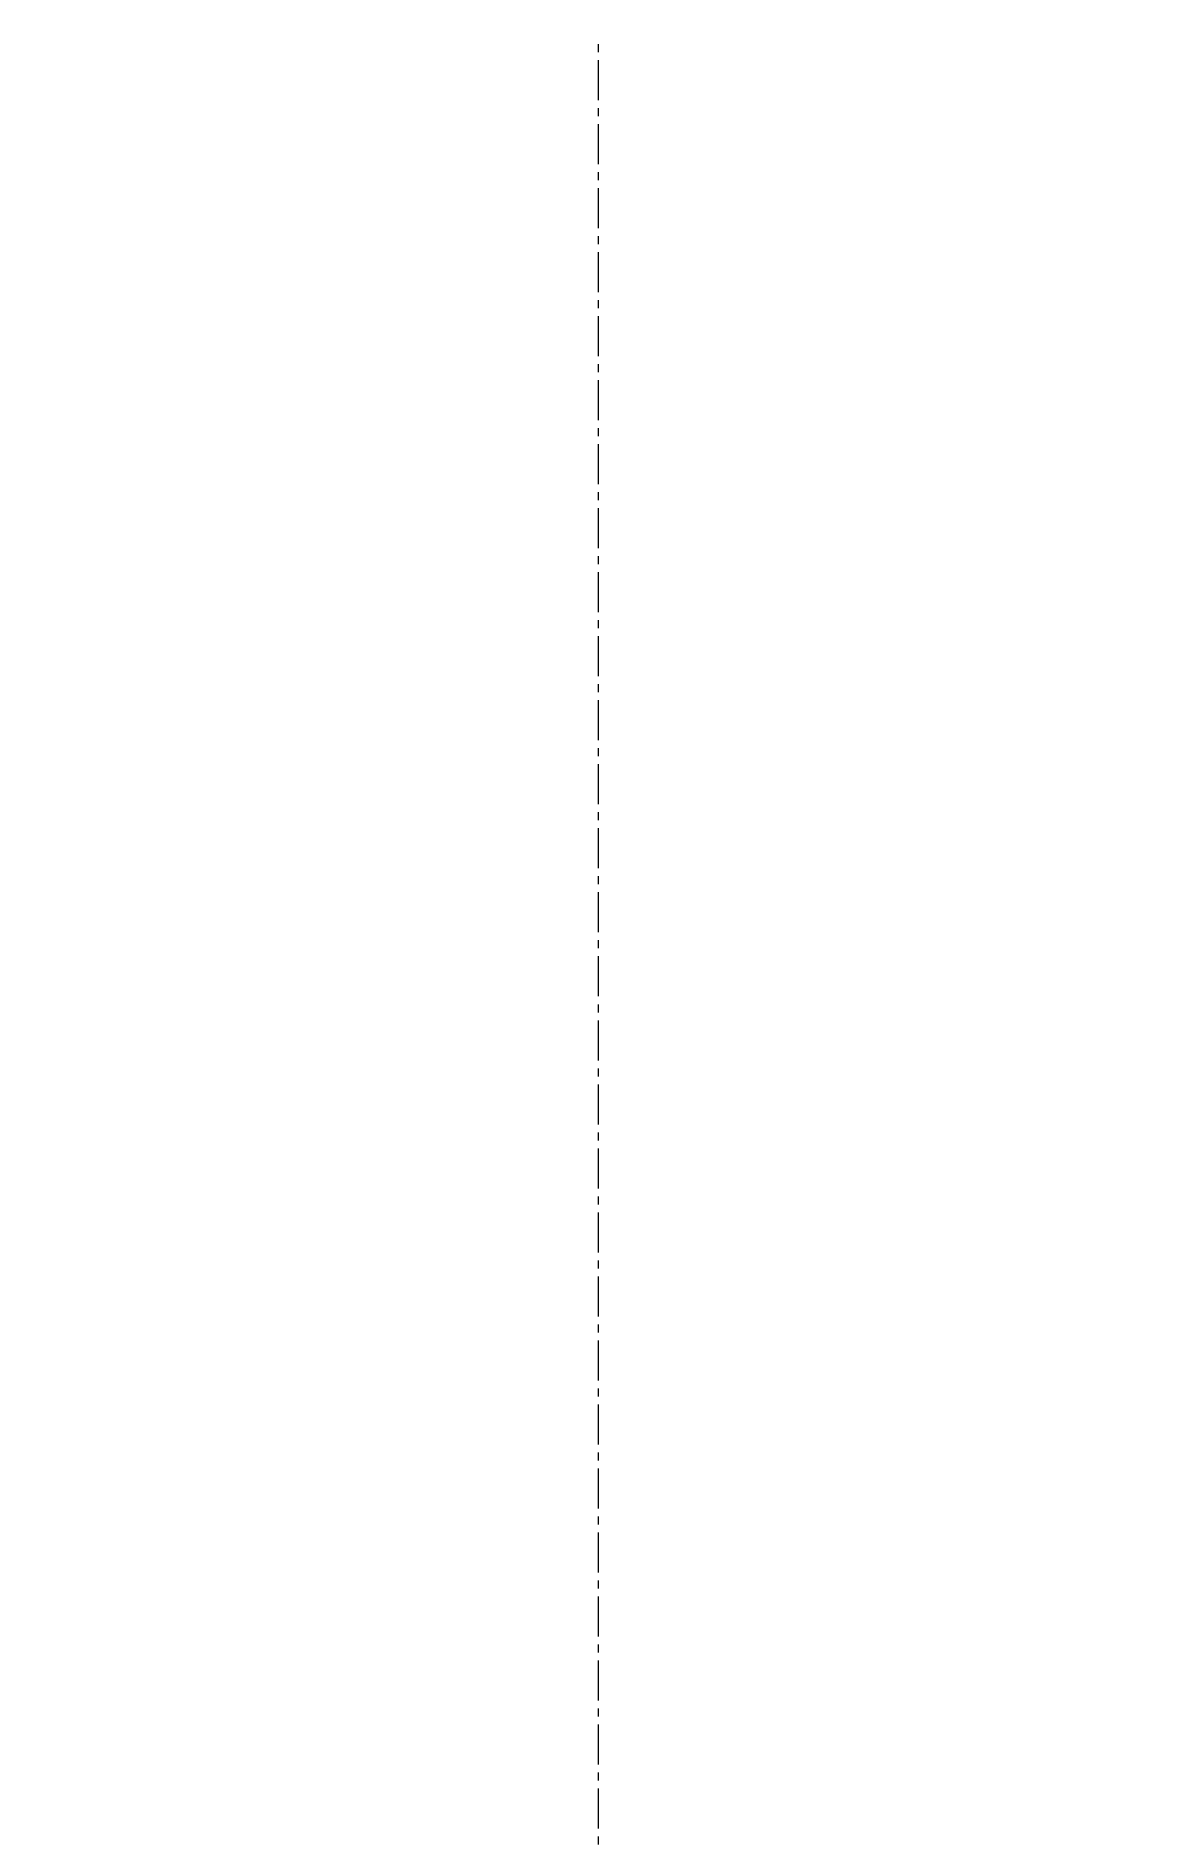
# Model space of a CAD drawing. Extents: x -662 to 7167, y -426 to 2826.
# Drawn here: x 6675 to 7021, y 1612 to 2175 of the extents above; entities that cross this region are included whole.
import ezdxf
from ezdxf.enums import TextEntityAlignment as Align

# ---------------------------------------------------------------- set-up
doc = ezdxf.new("R2010")
doc.units = 0
doc.header["$LTSCALE"] = 10
doc.linetypes.add('G02-1-PRDXXXX-E-MET-01-P01-01$0$CENTER', pattern=[2, 1.25, -0.25, 0.25, -0.25])
doc.layers.add('G02-1-PRDXXXX-E-MEQP-01-P01-01$0$EQ INST-HTpwr', color=9, linetype='Continuous')
doc.layers.add('G02-1-PRDXXXX-E-MET-01-P01-01$0$CL_CABLE TRAY', color=200, linetype='G02-1-PRDXXXX-E-MET-01-P01-01$0$CENTER')
doc.layers.add('G02-1-PRDXXXX-M-MPIP-01-P01-01 (BASE)$0$NOZZLE TAG', color=7, linetype='Continuous', true_color=0x013f7f, plot=False)
doc.styles.add('G02-1-PRDXXXX-E-MEQP-01-P01-01$0$Standard', font='Franklin%20Gothic%20Medium%20Cond%20Regular.ttf')
doc.styles.add('G02-1-PRDXXXX-M-MPIP-01-P01-01 (BASE)$0$Scovan Standard', font='Franklin%20Gothic%20Medium%20Cond%20Regular.ttf', dxfattribs={"height": 2.5})

# ---------------------------------------------------------------- blocks, each defined once
blk = doc.blocks.new('G02-1-PRDXXXX-M-MPIP-01-P01-01 (BASE)$0$SKID-MODULE-NOZZLE-114')
at = {"layer": 'DEFPOINTS', "extrusion": (-1, 0, -1.83697e-16), "style": 'G02-1-PRDXXXX-M-MPIP-01-P01-01 (BASE)$0$Scovan Standard', "width": 0.8}
for tag, p in [('NOZZLE_ELEVATION', (0, -8, 1.5)), ('NOZZLE_NORTHING', (0, 0, 1.5)), ('NOZZLE_EASTING', (0, -4, 1.5)), ('NOZZLE_RATING', (0, 4, 1.5)), ('NOZZLE_LINE#', (0, -12, 1.5)), ('NOZZLE_SIZE', (0, 8, 1.5)), ('NOZZLE_TAG', (0, 12, 1.5))]:
    blk.add_attdef(tag, text='', height=2.5, dxfattribs=at).set_placement(p, align=Align.MIDDLE_CENTER)
blk = doc.blocks.new('*U138')
at = {"layer": 'DEFPOINTS'}
for p, q in [((-1.5, 0), (1.5, 0)), ((0, 1.5), (0, -1.5))]:
    blk.add_line(p, q, dxfattribs=at)
at = {"layer": 'DEFPOINTS', "extrusion": (0, -1, 0), "style": 'G02-1-PRDXXXX-E-MEQP-01-P01-01$0$Standard'}
for tag, p in [('E-TAG', (302.86, 113.54, -24.48)), ('E-G.DESCRIPTION', (302.86, 109.29, -24.48)), ('E-BOM#', (302.86, 105.03, -24.48)), ('E-D.DESCRIPTION', (302.86, 100.78, -24.48)), ('E-MANUFACTURER', (302.86, 96.53, -24.48)), ('E-CATALOG#', (302.86, 92.27, -24.48)), ('E-DIMENSIONS', (302.86, 88.02, -24.48)), ('E-PANEL#', (302.86, 83.77, -24.48)), ('E-CIRCUIT#', (302.86, 79.52, -24.48))]:
    blk.add_attdef(tag, text='', height=2.5, dxfattribs=at).set_placement(p, align=Align.TOP_LEFT)

msp = doc.modelspace()

# ---------------------------------------------------------------- linework, layer by layer
at = {"layer": 'G02-1-PRDXXXX-E-MET-01-P01-01$0$CL_CABLE TRAY'}
msp.add_line((6851, 75, 261.73), (6851, 2175, 261.73), dxfattribs=at)

# ---------------------------------------------------------------- block references
at = {"layer": 'G02-1-PRDXXXX-E-MEQP-01-P01-01$0$EQ INST-HTpwr', "extrusion": (0, 1.22465e-16, -1)}
ref = msp.add_blockref('*U138', (-6309.5, 1650, -961.2), dxfattribs=dict(at, rotation=180))
ref.add_attrib('E-TAG', 'MIQ-PJB-PG-P0103-3', dxfattribs={"layer": 'DEFPOINTS', "extrusion": (-2.83277e-16, 1, 1.22465e-16), "height": 2.5, "rotation": 180, "style": 'G02-1-PRDXXXX-E-MEQP-01-P01-01$0$Standard'}).set_placement((-6612.36, 847.66, 1625.52), align=Align.TOP_LEFT)
ref.add_attrib('E-G.DESCRIPTION', 'MIQ POWER JUNCTION BOX and BRACKETS', dxfattribs={"layer": 'DEFPOINTS', "extrusion": (-2.83277e-16, 1, 1.22465e-16), "height": 2.5, "rotation": 180, "style": 'G02-1-PRDXXXX-E-MEQP-01-P01-01$0$Standard'}).set_placement((-6612.36, 851.91, 1625.52), align=Align.TOP_LEFT)
ref.add_attrib('E-BOM#', '2 & 3', dxfattribs={"layer": 'DEFPOINTS', "extrusion": (-2.83277e-16, 1, 1.22465e-16), "height": 2.5, "rotation": 180, "style": 'G02-1-PRDXXXX-E-MEQP-01-P01-01$0$Standard'}).set_placement((-6612.36, 856.17, 1625.52), align=Align.TOP_LEFT)
ref.add_attrib('E-D.DESCRIPTION', 'POWER KIT', dxfattribs={"layer": 'DEFPOINTS', "extrusion": (-2.83277e-16, 1, 1.22465e-16), "height": 2.5, "rotation": 180, "style": 'G02-1-PRDXXXX-E-MEQP-01-P01-01$0$Standard'}).set_placement((-6612.36, 860.42, 1625.52), align=Align.TOP_LEFT)
ref.add_attrib('E-MANUFACTURER', 'THERMON', dxfattribs={"layer": 'DEFPOINTS', "extrusion": (-2.83277e-16, 1, 1.22465e-16), "height": 2.5, "rotation": 180, "style": 'G02-1-PRDXXXX-E-MEQP-01-P01-01$0$Standard'}).set_placement((-6612.36, 864.67, 1625.52), align=Align.TOP_LEFT)
ref.add_attrib('E-CATALOG#', 'MIQ-PJBRP-TB4', dxfattribs={"layer": 'DEFPOINTS', "extrusion": (-2.83277e-16, 1, 1.22465e-16), "height": 2.5, "rotation": 180, "style": 'G02-1-PRDXXXX-E-MEQP-01-P01-01$0$Standard'}).set_placement((-6612.36, 868.93, 1625.52), align=Align.TOP_LEFT)
ref.add_attrib('E-DIMENSIONS', '227Hx170Wx91D', dxfattribs={"layer": 'DEFPOINTS', "extrusion": (-2.83277e-16, 1, 1.22465e-16), "height": 2.5, "rotation": 180, "style": 'G02-1-PRDXXXX-E-MEQP-01-P01-01$0$Standard'}).set_placement((-6612.36, 873.18, 1625.52), align=Align.TOP_LEFT)
ref.add_attrib('E-PANEL#', 'HTP-I01', dxfattribs={"layer": 'DEFPOINTS', "extrusion": (-2.83277e-16, 1, 1.22465e-16), "height": 2.5, "rotation": 180, "style": 'G02-1-PRDXXXX-E-MEQP-01-P01-01$0$Standard'}).set_placement((-6612.36, 877.43, 1625.52), align=Align.TOP_LEFT)
ref.add_attrib('E-CIRCUIT#', 'XX', dxfattribs={"layer": 'DEFPOINTS', "extrusion": (-2.83277e-16, 1, 1.22465e-16), "height": 2.5, "rotation": 180, "style": 'G02-1-PRDXXXX-E-MEQP-01-P01-01$0$Standard'}).set_placement((-6612.36, 881.68, 1625.52), align=Align.TOP_LEFT)
at = {"layer": 'G02-1-PRDXXXX-M-MPIP-01-P01-01 (BASE)$0$NOZZLE TAG'}
ref = msp.add_blockref('G02-1-PRDXXXX-M-MPIP-01-P01-01 (BASE)$0$SKID-MODULE-NOZZLE-114', (7020, 1650, 656.65), dxfattribs=dict(at, rotation=180))
ref.add_attrib('NOZZLE_TAG', 'N4', dxfattribs={"layer": 'DEFPOINTS', "extrusion": (1, -1.22465e-16, -1.83697e-16), "height": 2.5, "style": 'G02-1-PRDXXXX-M-MPIP-01-P01-01 (BASE)$0$Scovan Standard', "width": 0.8}).set_placement((1650, 668.65, 7021.5), align=Align.MIDDLE_CENTER)
ref.add_attrib('NOZZLE_SIZE', '114', dxfattribs={"layer": 'DEFPOINTS', "extrusion": (1, -1.22465e-16, -1.83697e-16), "height": 2.5, "style": 'G02-1-PRDXXXX-M-MPIP-01-P01-01 (BASE)$0$Scovan Standard', "width": 0.8}).set_placement((1650, 664.65, 7021.5), align=Align.MIDDLE_CENTER)
ref.add_attrib('NOZZLE_RATING', 'CL600', dxfattribs={"layer": 'DEFPOINTS', "extrusion": (1, -1.22465e-16, -1.83697e-16), "height": 2.5, "style": 'G02-1-PRDXXXX-M-MPIP-01-P01-01 (BASE)$0$Scovan Standard', "width": 0.8}).set_placement((1650, 660.65, 7021.5), align=Align.MIDDLE_CENTER)
ref.add_attrib('NOZZLE_NORTHING', 'N 1+650', dxfattribs={"layer": 'DEFPOINTS', "extrusion": (1, -1.22465e-16, -1.83697e-16), "height": 2.5, "style": 'G02-1-PRDXXXX-M-MPIP-01-P01-01 (BASE)$0$Scovan Standard', "width": 0.8}).set_placement((1650, 656.65, 7021.5), align=Align.MIDDLE_CENTER)
ref.add_attrib('NOZZLE_EASTING', 'E 7+020', dxfattribs={"layer": 'DEFPOINTS', "extrusion": (1, -1.22465e-16, -1.83697e-16), "height": 2.5, "style": 'G02-1-PRDXXXX-M-MPIP-01-P01-01 (BASE)$0$Scovan Standard', "width": 0.8}).set_placement((1650, 652.65, 7021.5), align=Align.MIDDLE_CENTER)
ref.add_attrib('NOZZLE_ELEVATION', '0.657M', dxfattribs={"layer": 'DEFPOINTS', "extrusion": (1, -1.22465e-16, -1.83697e-16), "height": 2.5, "style": 'G02-1-PRDXXXX-M-MPIP-01-P01-01 (BASE)$0$Scovan Standard', "width": 0.8}).set_placement((1650, 648.65, 7021.5), align=Align.MIDDLE_CENTER)
ref.add_attrib('NOZZLE_LINE#', '114-PG-C1C5-P0103', dxfattribs={"layer": 'DEFPOINTS', "extrusion": (1, -1.22465e-16, -1.83697e-16), "height": 2.5, "style": 'G02-1-PRDXXXX-M-MPIP-01-P01-01 (BASE)$0$Scovan Standard', "width": 0.8}).set_placement((1650, 644.65, 7021.5), align=Align.MIDDLE_CENTER)

doc.saveas('drawing.dxf')
